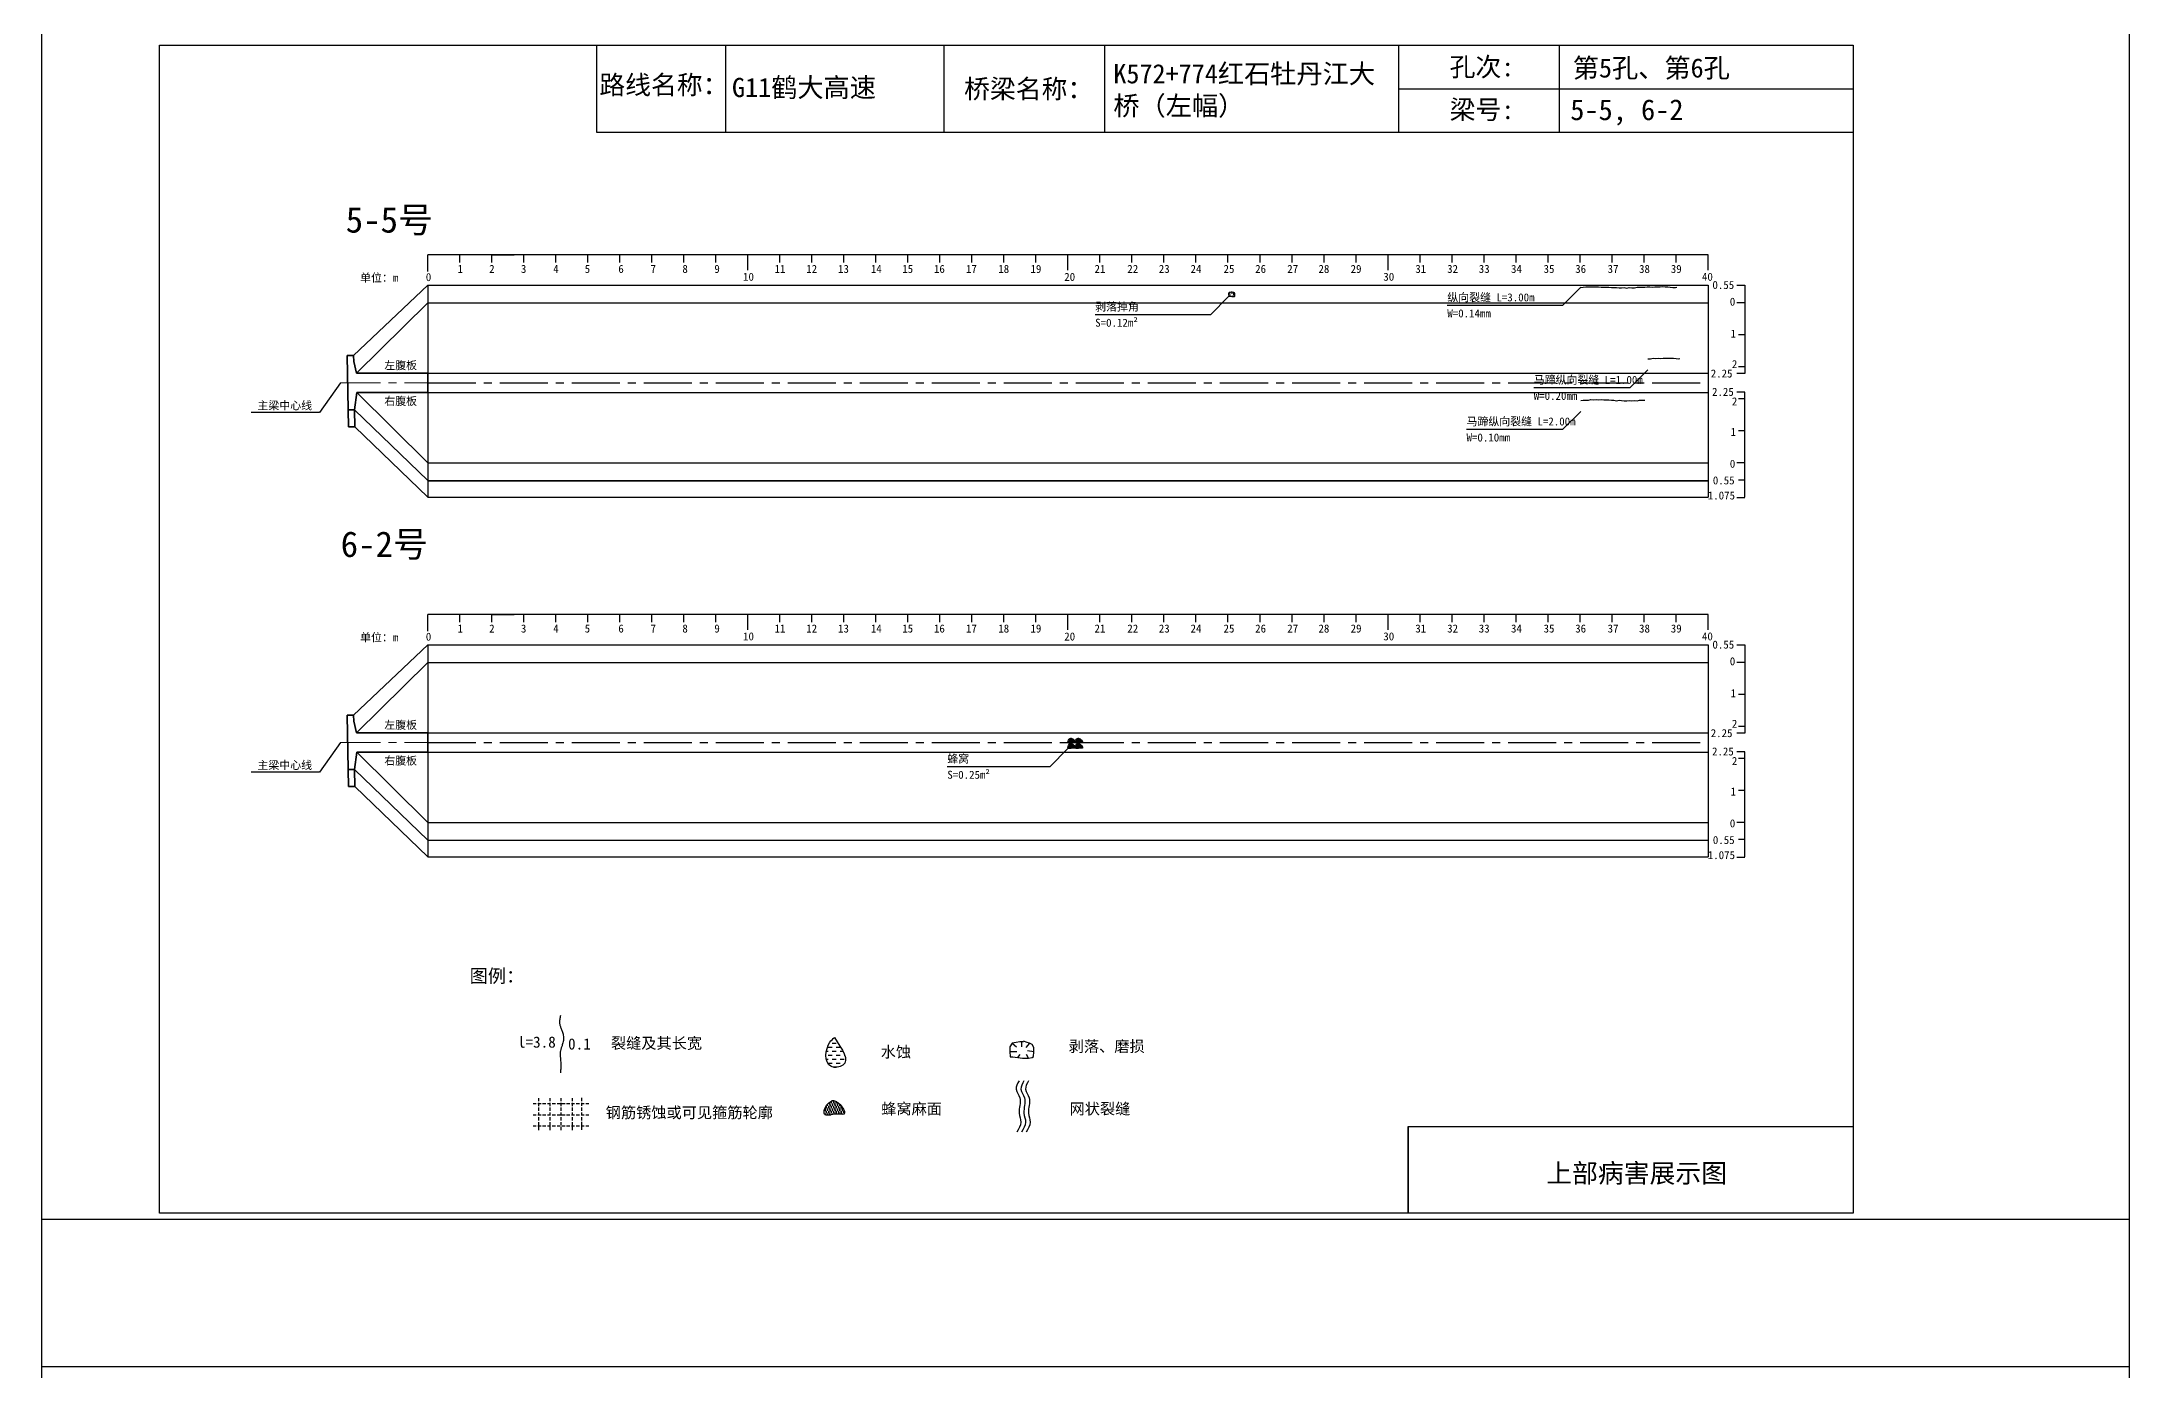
# Model space of a CAD drawing. Header units: millimetres. Extents: x -37 to 615, y -10473 to 23.
# Drawn here: x -37 to 615, y -4249 to -3834 of the extents above; entities that cross this region are included whole.
import ezdxf

# ---------------------------------------------------------------- set-up
doc = ezdxf.new("R2010")
doc.units = ezdxf.units.MM
for name, pattern in [('CENTER', [2, 1.25, -0.25, 0.25, -0.25]), ('CENTER2', [1.125, 0.75, -0.125, 0.125, -0.125]), ('DASHED', [0.75, 0.5, -0.25])]:
    doc.linetypes.add(name, pattern=pattern)
for name, color, linetype in [('加固措施', 7, 'Continuous'), ('图层1', 7, 'Continuous'), ('病害', 5, 'Continuous'), ('轮廓', 3, 'Continuous')]:
    doc.layers.add(name, color=color, linetype=linetype)
doc.layers.add('虚线', color=7, linetype='Continuous', lineweight=30)
doc.styles.get("Standard").update_dxf_attribs({"font": ''})
doc.styles.add('汉字', font='')
doc.styles.get('Standard').set_extended_font_data('SimSun')
doc.styles.get('汉字').set_extended_font_data('SimSun')
pattern_1 = [(0, (-2783.5002, -201.1734), (0.38480574, 0.76961148), [0, -0.76961148])]
pattern_2 = [(0, (-4794.9262, -487.88576), (0.38480574, 0.76961148), [0, -0.76961148])]
pattern_3 = [(0, (-2240.9707, -124.7498), (1.2467706, 1.2467706), [1.2467706, -1.2467706])]
pattern_4 = [(0, (-188.73807, -14.349527), (0.0248046875, 0.049609375), [0, -0.049609375])]
pattern_5 = [(0, (-318.395164, -32.831087), (0.0248046875, 0.049609375), [0, -0.049609375])]

# ---------------------------------------------------------------- blocks, each defined once
blk = doc.blocks.new('adfsd')
at = {"lineweight": -2, "ltscale": 0.5}
for p, q in [((1140.897, -3083.694), (1140.936, -3083.729)), ((1140.983, -3083.682), (1140.981, -3083.729)), ((1141.053, -3083.694), (1141.022, -3083.735)), ((1140.876, -3083.768), (1140.94, -3083.769)), ((1140.948, -3083.824), (1140.969, -3083.796)), ((1141.045, -3083.83), (1141.028, -3083.796)), ((1141.094, -3083.772), (1141.036, -3083.763))]:
    blk.add_line(p, q, dxfattribs=at)
blk.add_lwpolyline([(1141, -3083.682), (1140.967, -3083.682), (1140.934, -3083.69), (1140.897, -3083.694), (1140.876, -3083.727), (1140.876, -3083.768), (1140.88, -3083.818), (1140.905, -3083.818), (1140.991, -3083.83), (1141.045, -3083.83), (1141.078, -3083.822), (1141.09, -3083.814), (1141.094, -3083.772), (1141.094, -3083.735), (1141.078, -3083.707), (1141.053, -3083.694), (1141.033, -3083.69), (1141, -3083.678)], dxfattribs=at)
blk = doc.blocks.new('chi')
at = {"color": 0}
for p, q in [((1147.409, -3079.329), (1147.409, -3078.8)), ((1187.409, -3078.8), (1147.409, -3078.8)), ((1148.409, -3079.041), (1148.409, -3078.8)), ((1149.409, -3079.041), (1149.409, -3078.8)), ((1149.409, -3078.8), (1150.109, -3078.8)), ((1150.409, -3079.041), (1150.409, -3078.8)), ((1151.409, -3079.041), (1151.409, -3078.8)), ((1152.409, -3079.041), (1152.409, -3078.8)), ((1153.409, -3079.041), (1153.409, -3078.8)), ((1154.409, -3079.041), (1154.409, -3078.8)), ((1155.409, -3079.041), (1155.409, -3078.8)), ((1156.409, -3079.041), (1156.409, -3078.8)), ((1157.409, -3079.283), (1157.409, -3078.8)), ((1158.409, -3079.041), (1158.409, -3078.8)), ((1159.409, -3079.041), (1159.409, -3078.8)), ((1160.409, -3079.041), (1160.409, -3078.8)), ((1161.409, -3079.041), (1161.409, -3078.8)), ((1162.409, -3079.041), (1162.409, -3078.8)), ((1163.409, -3079.041), (1163.409, -3078.8)), ((1164.409, -3079.041), (1164.409, -3078.8)), ((1165.409, -3079.041), (1165.409, -3078.8)), ((1166.409, -3079.041), (1166.409, -3078.8)), ((1167.409, -3079.283), (1167.409, -3078.8)), ((1168.409, -3079.041), (1168.409, -3078.8)), ((1169.409, -3079.041), (1169.409, -3078.8)), ((1170.409, -3079.041), (1170.409, -3078.8)), ((1171.409, -3079.041), (1171.409, -3078.8)), ((1172.409, -3079.041), (1172.409, -3078.8)), ((1173.409, -3079.041), (1173.409, -3078.8)), ((1174.409, -3079.041), (1174.409, -3078.8)), ((1175.409, -3079.041), (1175.409, -3078.8)), ((1176.409, -3079.041), (1176.409, -3078.8)), ((1177.409, -3079.283), (1177.409, -3078.8)), ((1178.409, -3079.041), (1178.409, -3078.8)), ((1179.409, -3079.041), (1179.409, -3078.8)), ((1180.409, -3079.041), (1180.409, -3078.8)), ((1181.409, -3079.041), (1181.409, -3078.8)), ((1182.409, -3079.041), (1182.409, -3078.8)), ((1183.409, -3079.041), (1183.409, -3078.8)), ((1184.409, -3079.041), (1184.409, -3078.8)), ((1185.409, -3079.041), (1185.409, -3078.8)), ((1186.409, -3079.041), (1186.409, -3078.8)), ((1187.409, -3079.283), (1187.409, -3078.8))]:
    blk.add_line(p, q, dxfattribs=at)
for s, p in [('0', (1147.349, -3079.623)), ('1', (1148.339, -3079.368)), ('2', (1149.328, -3079.368)), ('3', (1150.319, -3079.368)), ('4', (1151.329, -3079.368)), ('5', (1152.313, -3079.368)), ('6', (1153.363, -3079.368)), ('7', (1154.37, -3079.368)), ('8', (1155.363, -3079.368)), ('9', (1156.363, -3079.368)), ('10', (1157.259, -3079.613)), ('11', (1158.242, -3079.368)), ('12', (1159.233, -3079.368)), ('13', (1160.227, -3079.368)), ('14', (1161.252, -3079.368)), ('15', (1162.233, -3079.368)), ('16', (1163.223, -3079.368)), ('17', (1164.224, -3079.368)), ('18', (1165.232, -3079.368)), ('19', (1166.238, -3079.368)), ('20', (1167.294, -3079.617)), ('21', (1168.24, -3079.368)), ('22', (1169.264, -3079.368)), ('23', (1170.247, -3079.368)), ('24', (1171.24, -3079.368)), ('25', (1172.271, -3079.368)), ('26', (1173.258, -3079.368)), ('27', (1174.261, -3079.368)), ('28', (1175.236, -3079.368)), ('29', (1176.24, -3079.368)), ('30', (1177.262, -3079.613)), ('31', (1178.261, -3079.368)), ('32', (1179.256, -3079.368)), ('33', (1180.243, -3079.368)), ('34', (1181.251, -3079.368)), ('35', (1182.269, -3079.368)), ('36', (1183.256, -3079.368)), ('37', (1184.269, -3079.368)), ('38', (1185.251, -3079.368)), ('39', (1186.242, -3079.368)), ('40', (1187.216, -3079.613))]:
    blk.add_text(s, height=0.25).set_placement(p)
blk = doc.blocks.new('kopp')
at = {"color": 0}
for p, q in [((1188.308, -3078.25), (1188.558, -3078.25)), ((1188.558, -3078.25), (1188.558, -3078.8)), ((1188.558, -3078.8), (1188.308, -3078.8)), ((1188.558, -3078.8), (1188.558, -3079.8)), ((1188.558, -3079.8), (1188.358, -3079.8)), ((1188.558, -3079.8), (1188.558, -3079.8)), ((1188.558, -3079.8), (1188.558, -3080.8)), ((1188.558, -3081.009), (1188.308, -3081.009)), ((1188.558, -3080.8), (1188.358, -3080.8)), ((1188.558, -3080.8), (1188.558, -3081.009)), ((1188.558, -3081.592), (1188.308, -3081.592)), ((1188.558, -3081.8), (1188.358, -3081.8)), ((1188.558, -3081.8), (1188.558, -3081.592)), ((1188.558, -3082.8), (1188.558, -3081.8)), ((1188.558, -3082.8), (1188.358, -3082.8)), ((1188.558, -3083.8), (1188.558, -3082.8)), ((1188.558, -3082.8), (1188.558, -3082.8)), ((1188.558, -3083.8), (1188.308, -3083.8)), ((1188.558, -3084.875), (1188.558, -3083.8)), ((1188.558, -3084.338), (1188.358, -3084.338)), ((1188.308, -3084.888), (1188.558, -3084.888))]:
    blk.add_line(p, q, dxfattribs=at)
for s, p in [('0.55', (1187.543, -3078.37)), ('0', (1188.086, -3078.891)), ('1', (1188.109, -3079.89)), ('2', (1188.15, -3080.842)), ('2.25', (1187.49, -3081.135)), ('2.25', (1187.53, -3081.708)), ('2', (1188.15, -3082.006)), ('1', (1188.109, -3082.959)), ('0', (1188.086, -3083.954)), ('0.55', (1187.556, -3084.474)), ('1.075', (1187.398, -3084.946))]:
    blk.add_text(s, height=0.25).set_placement(p)

msp = doc.modelspace()

# ---------------------------------------------------------------- hatches: boundary and pattern name
at = {"layer": '加固措施', "lineweight": -2}
h = msp.add_hatch(dxfattribs=at)
h.set_pattern_fill('DOTS', scale=0.25)
h.set_pattern_definition(pattern_4)
edge = h.paths.add_edge_path()
edge.add_spline(control_points=[(284.71, -4051.54), (284.34, -4051.79), (283.81, -4052.16), (283.75, -4053.5), (285, -4052.88), (286.7, -4053.37), (285.44, -4051.51), (284.76, -4051.54), (284.71, -4051.54)], knot_values=[0, 0, 0, 0, 5.205471, 7.397577, 12.944796, 16.169923, 23.88441, 24.400432, 24.400432, 24.400432, 24.400432], degree=3, periodic=0)
h = msp.add_hatch(dxfattribs=at)
h.set_pattern_fill('DOTS', scale=0.25)
h.set_pattern_definition(pattern_4)
edge = h.paths.add_edge_path()
edge.add_spline(control_points=[(284.71, -4051.54), (284.34, -4051.79), (283.81, -4052.16), (283.75, -4053.5), (285, -4052.88), (286.7, -4053.37), (285.44, -4051.51), (284.76, -4051.54), (284.71, -4051.54)], knot_values=[0, 0, 0, 0, 5.205471, 7.397577, 12.944796, 16.169923, 23.88441, 24.400432, 24.400432, 24.400432, 24.400432], degree=3, periodic=0)
h = msp.add_hatch(dxfattribs=at)
h.set_pattern_fill('DOTS', scale=0.25)
h.set_pattern_definition(pattern_4)
edge = h.paths.add_edge_path()
edge.add_spline(control_points=[(284.71, -4053.2), (284.34, -4053.46), (283.81, -4053.82), (283.75, -4055.17), (285, -4054.55), (286.7, -4055.03), (285.44, -4053.17), (284.76, -4053.2), (284.71, -4053.2)], knot_values=[0, 0, 0, 0, 5.205471, 7.397577, 12.944796, 16.169923, 23.88441, 24.400432, 24.400432, 24.400432, 24.400432], degree=3, periodic=0)
h = msp.add_hatch(dxfattribs=at)
h.set_pattern_fill('DOTS', scale=0.25)
h.set_pattern_definition(pattern_4)
edge = h.paths.add_edge_path()
edge.add_spline(control_points=[(284.71, -4053.2), (284.34, -4053.46), (283.81, -4053.82), (283.75, -4055.17), (285, -4054.55), (286.7, -4055.03), (285.44, -4053.17), (284.76, -4053.2), (284.71, -4053.2)], knot_values=[0, 0, 0, 0, 5.205471, 7.397577, 12.944796, 16.169923, 23.88441, 24.400432, 24.400432, 24.400432, 24.400432], degree=3, periodic=0)
h = msp.add_hatch(dxfattribs=at)
h.set_pattern_fill('DOTS', scale=0.25)
h.set_pattern_definition(pattern_4)
edge = h.paths.add_edge_path()
edge.add_spline(control_points=[(287.02, -4051.54), (286.65, -4051.79), (286.12, -4052.16), (286.06, -4053.5), (287.31, -4052.88), (289, -4053.37), (287.74, -4051.51), (287.06, -4051.54), (287.02, -4051.54)], knot_values=[0, 0, 0, 0, 5.205471, 7.397577, 12.944796, 16.169923, 23.88441, 24.400432, 24.400432, 24.400432, 24.400432], degree=3, periodic=0)
h = msp.add_hatch(dxfattribs=at)
h.set_pattern_fill('DOTS', scale=0.25)
h.set_pattern_definition(pattern_4)
edge = h.paths.add_edge_path()
edge.add_spline(control_points=[(287.02, -4051.54), (286.65, -4051.79), (286.12, -4052.16), (286.06, -4053.5), (287.31, -4052.88), (289, -4053.37), (287.74, -4051.51), (287.06, -4051.54), (287.02, -4051.54)], knot_values=[0, 0, 0, 0, 5.205471, 7.397577, 12.944796, 16.169923, 23.88441, 24.400432, 24.400432, 24.400432, 24.400432], degree=3, periodic=0)
h = msp.add_hatch(dxfattribs=at)
h.set_pattern_fill('DOTS', scale=0.25)
h.set_pattern_definition(pattern_4)
edge = h.paths.add_edge_path()
edge.add_spline(control_points=[(287.02, -4053.2), (286.65, -4053.46), (286.12, -4053.82), (286.06, -4055.17), (287.31, -4054.55), (289, -4055.03), (287.74, -4053.17), (287.06, -4053.2), (287.02, -4053.2)], knot_values=[0, 0, 0, 0, 5.205471, 7.397577, 12.944796, 16.169923, 23.88441, 24.400432, 24.400432, 24.400432, 24.400432], degree=3, periodic=0)
h = msp.add_hatch(dxfattribs=at)
h.set_pattern_fill('DOTS', scale=0.25)
h.set_pattern_definition(pattern_4)
edge = h.paths.add_edge_path()
edge.add_spline(control_points=[(287.02, -4053.2), (286.65, -4053.46), (286.12, -4053.82), (286.06, -4055.17), (287.31, -4054.55), (289, -4055.03), (287.74, -4053.17), (287.06, -4053.2), (287.02, -4053.2)], knot_values=[0, 0, 0, 0, 5.205471, 7.397577, 12.944796, 16.169923, 23.88441, 24.400432, 24.400432, 24.400432, 24.400432], degree=3, periodic=0)
h = msp.add_hatch(dxfattribs=at)
h.set_pattern_fill('DASH', color=256, scale=0.626645)
h.set_pattern_definition(pattern_3)
edge = h.paths.add_edge_path()
edge.add_spline(control_points=[(210.85, -4145.12), (210.36, -4145.55), (208.03, -4147.61), (207.41, -4155.1), (216.74, -4153.77), (213.29, -4148.7), (210.85, -4145.12)], knot_values=[0, 0, 0, 0, 3.237042, 15.187225, 21.182779, 35.601669, 35.601669, 35.601669, 35.601669], degree=3, periodic=0)
h = msp.add_hatch(dxfattribs=at)
h.set_pattern_fill('DASH', color=256, scale=0.626645)
h.set_pattern_definition(pattern_3)
edge = h.paths.add_edge_path()
edge.add_spline(control_points=[(210.85, -4145.12), (210.36, -4145.55), (208.03, -4147.61), (207.41, -4155.1), (216.74, -4153.77), (213.29, -4148.7), (210.85, -4145.12)], knot_values=[0, 0, 0, 0, 3.237042, 15.187225, 21.182779, 35.601669, 35.601669, 35.601669, 35.601669], degree=3, periodic=0)
h = msp.add_hatch(dxfattribs=at)
h.set_pattern_fill('DOTS', scale=0.696272)
h.set_pattern_definition(pattern_1)
edge = h.paths.add_edge_path()
edge.add_spline(control_points=[(210.19, -4164.78), (209.15, -4165.49), (207.68, -4166.51), (207.52, -4170.25), (211, -4168.53), (215.72, -4169.88), (212.21, -4164.7), (210.31, -4164.78), (210.19, -4164.78)], knot_values=[0, 0, 0, 0, 5.205471, 7.397577, 12.944796, 16.169923, 23.88441, 24.400432, 24.400432, 24.400432, 24.400432], degree=3, periodic=0)
h = msp.add_hatch(dxfattribs=at)
h.set_pattern_fill('DOTS', scale=0.696272)
h.set_pattern_definition(pattern_1)
edge = h.paths.add_edge_path()
edge.add_spline(control_points=[(210.19, -4164.78), (209.15, -4165.49), (207.68, -4166.51), (207.52, -4170.25), (211, -4168.53), (215.72, -4169.88), (212.21, -4164.7), (210.31, -4164.78), (210.19, -4164.78)], knot_values=[0, 0, 0, 0, 5.205471, 7.397577, 12.944796, 16.169923, 23.88441, 24.400432, 24.400432, 24.400432, 24.400432], degree=3, periodic=0)
at = {"layer": '病害', "lineweight": -2}
h = msp.add_hatch(dxfattribs=at)
h.set_pattern_fill('DOTS', color=4, scale=0.25, style=0)
h.set_pattern_definition(pattern_5)
edge = h.paths.add_edge_path()
edge.add_spline(control_points=[(284.71, -4051.54), (284.34, -4051.79), (283.81, -4052.16), (283.75, -4053.5), (285, -4052.88), (286.7, -4053.37), (285.44, -4051.51), (284.76, -4051.54), (284.71, -4051.54)], knot_values=[0, 0, 0, 0, 1.041094, 1.479515, 2.588959, 3.233985, 4.776882, 4.880086, 4.880086, 4.880086, 4.880086], degree=3, periodic=0)
h = msp.add_hatch(dxfattribs=at)
h.set_pattern_fill('DOTS', color=4, scale=0.25, style=0)
h.set_pattern_definition(pattern_5)
edge = h.paths.add_edge_path()
edge.add_spline(control_points=[(284.71, -4051.54), (284.34, -4051.79), (283.81, -4052.16), (283.75, -4053.5), (285, -4052.88), (286.7, -4053.37), (285.44, -4051.51), (284.76, -4051.54), (284.71, -4051.54)], knot_values=[0, 0, 0, 0, 1.041094, 1.479515, 2.588959, 3.233985, 4.776882, 4.880086, 4.880086, 4.880086, 4.880086], degree=3, periodic=0)
h = msp.add_hatch(dxfattribs=at)
h.set_pattern_fill('DOTS', color=4, scale=0.25, style=0)
h.set_pattern_definition(pattern_5)
edge = h.paths.add_edge_path()
edge.add_spline(control_points=[(284.71, -4053.2), (284.34, -4053.46), (283.81, -4053.82), (283.75, -4055.17), (285, -4054.55), (286.7, -4055.03), (285.44, -4053.17), (284.76, -4053.2), (284.71, -4053.2)], knot_values=[0, 0, 0, 0, 1.041094, 1.479515, 2.588959, 3.233985, 4.776882, 4.880086, 4.880086, 4.880086, 4.880086], degree=3, periodic=0)
h = msp.add_hatch(dxfattribs=at)
h.set_pattern_fill('DOTS', color=4, scale=0.25, style=0)
h.set_pattern_definition(pattern_5)
edge = h.paths.add_edge_path()
edge.add_spline(control_points=[(284.71, -4053.2), (284.34, -4053.46), (283.81, -4053.82), (283.75, -4055.17), (285, -4054.55), (286.7, -4055.03), (285.44, -4053.17), (284.76, -4053.2), (284.71, -4053.2)], knot_values=[0, 0, 0, 0, 1.041094, 1.479515, 2.588959, 3.233985, 4.776882, 4.880086, 4.880086, 4.880086, 4.880086], degree=3, periodic=0)
h = msp.add_hatch(dxfattribs=at)
h.set_pattern_fill('DOTS', color=4, scale=0.25, style=0)
h.set_pattern_definition(pattern_5)
edge = h.paths.add_edge_path()
edge.add_spline(control_points=[(287.02, -4051.54), (286.65, -4051.79), (286.12, -4052.16), (286.06, -4053.5), (287.31, -4052.88), (289, -4053.37), (287.74, -4051.51), (287.06, -4051.54), (287.02, -4051.54)], knot_values=[0, 0, 0, 0, 1.041094, 1.479515, 2.588959, 3.233985, 4.776882, 4.880086, 4.880086, 4.880086, 4.880086], degree=3, periodic=0)
h = msp.add_hatch(dxfattribs=at)
h.set_pattern_fill('DOTS', color=4, scale=0.25, style=0)
h.set_pattern_definition(pattern_5)
edge = h.paths.add_edge_path()
edge.add_spline(control_points=[(287.02, -4051.54), (286.65, -4051.79), (286.12, -4052.16), (286.06, -4053.5), (287.31, -4052.88), (289, -4053.37), (287.74, -4051.51), (287.06, -4051.54), (287.02, -4051.54)], knot_values=[0, 0, 0, 0, 1.041094, 1.479515, 2.588959, 3.233985, 4.776882, 4.880086, 4.880086, 4.880086, 4.880086], degree=3, periodic=0)
h = msp.add_hatch(dxfattribs=at)
h.set_pattern_fill('DOTS', color=4, scale=0.25, style=0)
h.set_pattern_definition(pattern_5)
edge = h.paths.add_edge_path()
edge.add_spline(control_points=[(287.02, -4053.2), (286.65, -4053.46), (286.12, -4053.82), (286.06, -4055.17), (287.31, -4054.55), (289, -4055.03), (287.74, -4053.17), (287.06, -4053.2), (287.02, -4053.2)], knot_values=[0, 0, 0, 0, 1.041094, 1.479515, 2.588959, 3.233985, 4.776882, 4.880086, 4.880086, 4.880086, 4.880086], degree=3, periodic=0)
h = msp.add_hatch(dxfattribs=at)
h.set_pattern_fill('DOTS', color=4, scale=0.25, style=0)
h.set_pattern_definition(pattern_5)
edge = h.paths.add_edge_path()
edge.add_spline(control_points=[(287.02, -4053.2), (286.65, -4053.46), (286.12, -4053.82), (286.06, -4055.17), (287.31, -4054.55), (289, -4055.03), (287.74, -4053.17), (287.06, -4053.2), (287.02, -4053.2)], knot_values=[0, 0, 0, 0, 1.041094, 1.479515, 2.588959, 3.233985, 4.776882, 4.880086, 4.880086, 4.880086, 4.880086], degree=3, periodic=0)
h = msp.add_hatch(dxfattribs=at)
h.set_pattern_fill('DOTS', color=4, scale=0.696272, style=0)
h.set_pattern_definition(pattern_2)
edge = h.paths.add_edge_path()
edge.add_spline(control_points=[(210.19, -4164.78), (209.15, -4165.49), (207.68, -4166.51), (207.52, -4170.25), (211, -4168.53), (215.72, -4169.88), (212.21, -4164.7), (210.31, -4164.78), (210.19, -4164.78)], knot_values=[0, 0, 0, 0, 1.041094, 1.479515, 2.588959, 3.233985, 4.776882, 4.880086, 4.880086, 4.880086, 4.880086], degree=3, periodic=0)
h = msp.add_hatch(dxfattribs=at)
h.set_pattern_fill('DOTS', color=4, scale=0.696272, style=0)
h.set_pattern_definition(pattern_2)
edge = h.paths.add_edge_path()
edge.add_spline(control_points=[(210.19, -4164.78), (209.15, -4165.49), (207.68, -4166.51), (207.52, -4170.25), (211, -4168.53), (215.72, -4169.88), (212.21, -4164.7), (210.31, -4164.78), (210.19, -4164.78)], knot_values=[0, 0, 0, 0, 1.041094, 1.479515, 2.588959, 3.233985, 4.776882, 4.880086, 4.880086, 4.880086, 4.880086], degree=3, periodic=0)

# ---------------------------------------------------------------- linework, layer by layer
at = {"color": 0, "linetype": 'ByBlock'}
for p, q in [((0, -3835.15), (529.17, -3835.15)), ((0, -4200), (0, -3835.15)), ((136.5, -3835.15), (136.5, -3862.28)), ((245.1, -3835.15), (245.1, -3862.28)), ((387.13, -3835.15), (387.13, -3862.28)), ((437.29, -3835.21), (437.29, -3862.34)), ((529.17, -3835.15), (529.17, -4200)), ((136.5, -3862.28), (529.17, -3862.28)), ((390.12, -4200), (390.12, -4172.88)), ((390.12, -4172.88), (529.17, -4172.88)), ((529.17, -4200), (0, -4200))]:
    msp.add_line(p, q, dxfattribs=at)
at = {"color": 0}
for p, q in [((60.65, -3932.07), (83.82, -3910.07)), ((83.82, -3910.07), (83.82, -3976.32)), ((83.82, -3910.07), (483.82, -3910.07)), ((483.82, -3910.07), (483.82, -3976.32)), ((61.57, -3937.57), (83.82, -3915.57)), ((83.82, -3937.57), (483.82, -3937.57)), ((483.82, -3937.57), (483.82, -3940.57)), ((56.57, -3940.57), (49.96, -3949.83)), ((61.64, -3943.57), (83.82, -3965.57)), ((83.82, -3943.57), (483.82, -3943.57)), ((49.96, -3949.83), (28.63, -3949.83)), ((60.99, -3949.07), (83.82, -3971.07)), ((61.09, -3954.32), (83.82, -3976.32)), ((83.82, -3965.57), (483.82, -3965.57)), ((83.82, -3971.07), (483.82, -3971.07)), ((83.82, -3971.19), (483.82, -3971.19)), ((83.82, -3976.32), (483.82, -3976.32)), ((60.65, -4044.41), (83.82, -4022.41)), ((83.82, -4022.41), (83.82, -4088.66)), ((83.82, -4022.41), (483.82, -4022.41)), ((483.82, -4022.41), (483.82, -4088.66)), ((61.57, -4049.92), (83.82, -4027.91)), ((83.82, -4027.91), (483.82, -4027.91)), ((56.57, -4052.91), (49.96, -4062.17)), ((61.64, -4055.91), (83.82, -4077.91)), ((83.82, -4049.91), (483.82, -4049.91)), ((83.82, -4055.91), (483.82, -4055.91)), ((483.82, -4049.91), (483.82, -4052.91)), ((49.96, -4062.17), (28.63, -4062.17)), ((60.99, -4061.41), (83.82, -4083.41)), ((61.09, -4066.66), (83.82, -4088.66)), ((83.82, -4077.91), (483.82, -4077.91)), ((83.82, -4083.41), (483.82, -4083.41)), ((83.82, -4088.66), (483.82, -4088.66))]:
    msp.add_line(p, q, dxfattribs=at)
at = {"color": 7}
for p, q in [((334.19, -3912.41), (334.55, -3912.73)), ((334.98, -3912.3), (334.96, -3912.73)), ((335.62, -3912.41), (335.34, -3912.78)), ((334, -3913.09), (334.59, -3913.1)), ((334.66, -3913.6), (334.85, -3913.34)), ((335.55, -3913.65), (335.39, -3913.34)), ((336, -3913.13), (335.47, -3913.04))]:
    msp.add_line(p, q, dxfattribs=at)
msp.add_line((83.82, -3915.57), (483.82, -3915.57))
at = {"color": 1, "linetype": 'CENTER2', "ltscale": 20}
for p, q in [((83.82, -3940.57), (483.82, -3940.57)), ((83.82, -4052.91), (483.82, -4052.91))]:
    msp.add_line(p, q, dxfattribs=at)
at = {"color": 1, "linetype": 'DASHED', "ltscale": 2}
for p, q in [((116.71, -4165.75), (134.11, -4165.75)), ((116.71, -4165.75), (134.11, -4165.75)), ((118.45, -4164.01), (118.45, -4174.45)), ((118.45, -4164.01), (118.45, -4174.45)), ((121.93, -4164.01), (121.93, -4174.45)), ((121.93, -4164.01), (121.93, -4174.45)), ((125.41, -4164.01), (125.41, -4174.45)), ((125.41, -4164.01), (125.41, -4174.45)), ((128.89, -4164.01), (128.89, -4174.45)), ((128.89, -4164.01), (128.89, -4174.45)), ((131.87, -4163.98), (131.87, -4174.43)), ((131.87, -4163.98), (131.87, -4174.43)), ((116.71, -4169.23), (134.11, -4169.23)), ((116.71, -4169.23), (134.11, -4169.23)), ((116.71, -4172.71), (134.11, -4172.71)), ((116.71, -4172.71), (134.11, -4172.71))]:
    msp.add_line(p, q, dxfattribs=at)
at = {"color": 3, "linetype": 'ByBlock'}
for points in [[(-36.77, -3786.81), (615.38, -3786.81), (615.38, -4247.93), (-36.77, -4247.93)], [(-36.77, -4201.81), (615.38, -4201.81), (615.38, -4662.93), (-36.77, -4662.93)]]:
    msp.add_lwpolyline(points, close=True, dxfattribs=at)
at = {"color": 7}
for points in [[(335.13, -3912.3), (334.83, -3912.3), (334.53, -3912.37), (334.19, -3912.41), (334, -3912.71), (334, -3913.09), (334.04, -3913.54), (334.26, -3913.54), (335.06, -3913.65), (335.55, -3913.65), (335.85, -3913.58), (335.96, -3913.5), (336, -3913.13), (336, -3912.79), (335.85, -3912.52), (335.62, -3912.41), (335.43, -3912.37), (335.13, -3912.26)], [(444, -3910.74), (438.34, -3916.39), (402.34, -3916.39)], [(444, -3910.82), (444.8, -3910.66), (445.6, -3910.59), (446.4, -3910.6), (447.2, -3910.55), (448, -3910.55), (448.8, -3910.64), (449.6, -3910.6), (450.4, -3910.66), (451.2, -3910.67), (452, -3910.68), (452.8, -3910.72), (453.6, -3910.82), (454.4, -3910.8), (455.2, -3910.79), (456, -3910.87), (456.8, -3910.94), (457.6, -3910.8), (458.4, -3910.97), (459.2, -3910.81), (460, -3910.94), (460.8, -3910.91), (461.6, -3910.75), (462.4, -3910.7), (463.2, -3910.71), (464, -3910.66), (464.8, -3910.63), (465.6, -3910.65), (466.4, -3910.67), (467.2, -3910.62), (468, -3910.55), (468.8, -3910.55), (469.6, -3910.54), (470.4, -3910.6), (471.2, -3910.59), (472, -3910.7), (472.8, -3910.79), (473.6, -3910.78), (474, -3910.74)], [(334, -3913.65), (328.34, -3919.31), (292.34, -3919.31)], [(465, -3936.5), (459.34, -3942.16), (429.34, -3942.16)], [(465, -3933.05), (465.8, -3933.06), (466.6, -3932.92), (467.4, -3933.01), (468.2, -3932.85), (469, -3932.94), (469.8, -3932.89), (470.6, -3932.92), (471.4, -3932.93), (472.2, -3932.88), (473, -3932.9), (473.8, -3932.98), (474.6, -3933.12), (475, -3933.03)], [(444, -3949.5), (438.34, -3955.16), (408.34, -3955.16)], [(444, -3946.08), (444.8, -3945.96), (445.6, -3946.01), (446.4, -3946), (447.2, -3945.83), (448, -3945.91), (448.8, -3945.82), (449.6, -3945.87), (450.4, -3945.84), (451.2, -3945.86), (452, -3945.86), (452.8, -3945.93), (453.6, -3946.01), (454.4, -3946.05), (455.2, -3946.21), (456, -3946.05), (456.8, -3946.1), (457.6, -3946.22), (458.4, -3946.24), (459.2, -3946.13), (460, -3946.19), (460.8, -3946.15), (461.6, -3946.19), (462.4, -3945.98), (463.2, -3946), (464, -3946.03)], [(283.8, -4054.86), (278.14, -4060.52), (246.14, -4060.52)]]:
    msp.add_lwpolyline(points, dxfattribs=at)
at = {"lineweight": -2}
for points, knots in [([(284.71, -4051.54), (284.34, -4051.79), (283.81, -4052.16), (283.75, -4053.5), (285, -4052.88), (286.7, -4053.37), (285.44, -4051.51), (284.76, -4051.54), (284.71, -4051.54)], [0, 0, 0, 0, 2.602735, 3.698789, 6.472398, 8.084961, 11.942205, 12.200216, 12.200216, 12.200216, 12.200216]), ([(284.71, -4051.54), (284.34, -4051.79), (283.81, -4052.16), (283.75, -4053.5), (285, -4052.88), (286.7, -4053.37), (285.44, -4051.51), (284.76, -4051.54), (284.71, -4051.54)], [0, 0, 0, 0, 2.602735, 3.698789, 6.472398, 8.084961, 11.942205, 12.200216, 12.200216, 12.200216, 12.200216]), ([(284.71, -4053.2), (284.34, -4053.46), (283.81, -4053.82), (283.75, -4055.17), (285, -4054.55), (286.7, -4055.03), (285.44, -4053.17), (284.76, -4053.2), (284.71, -4053.2)], [0, 0, 0, 0, 2.602735, 3.698789, 6.472398, 8.084961, 11.942205, 12.200216, 12.200216, 12.200216, 12.200216]), ([(284.71, -4053.2), (284.34, -4053.46), (283.81, -4053.82), (283.75, -4055.17), (285, -4054.55), (286.7, -4055.03), (285.44, -4053.17), (284.76, -4053.2), (284.71, -4053.2)], [0, 0, 0, 0, 2.602735, 3.698789, 6.472398, 8.084961, 11.942205, 12.200216, 12.200216, 12.200216, 12.200216]), ([(287.02, -4051.54), (286.65, -4051.79), (286.12, -4052.16), (286.06, -4053.5), (287.31, -4052.88), (289, -4053.37), (287.74, -4051.51), (287.06, -4051.54), (287.02, -4051.54)], [0, 0, 0, 0, 2.602735, 3.698789, 6.472398, 8.084961, 11.942205, 12.200216, 12.200216, 12.200216, 12.200216]), ([(287.02, -4051.54), (286.65, -4051.79), (286.12, -4052.16), (286.06, -4053.5), (287.31, -4052.88), (289, -4053.37), (287.74, -4051.51), (287.06, -4051.54), (287.02, -4051.54)], [0, 0, 0, 0, 2.602735, 3.698789, 6.472398, 8.084961, 11.942205, 12.200216, 12.200216, 12.200216, 12.200216]), ([(287.02, -4053.2), (286.65, -4053.46), (286.12, -4053.82), (286.06, -4055.17), (287.31, -4054.55), (289, -4055.03), (287.74, -4053.17), (287.06, -4053.2), (287.02, -4053.2)], [0, 0, 0, 0, 2.602735, 3.698789, 6.472398, 8.084961, 11.942205, 12.200216, 12.200216, 12.200216, 12.200216]), ([(287.02, -4053.2), (286.65, -4053.46), (286.12, -4053.82), (286.06, -4055.17), (287.31, -4054.55), (289, -4055.03), (287.74, -4053.17), (287.06, -4053.2), (287.02, -4053.2)], [0, 0, 0, 0, 2.602735, 3.698789, 6.472398, 8.084961, 11.942205, 12.200216, 12.200216, 12.200216, 12.200216]), ([(210.19, -4164.78), (209.15, -4165.49), (207.68, -4166.51), (207.52, -4170.25), (211, -4168.53), (215.72, -4169.88), (212.21, -4164.7), (210.31, -4164.78), (210.19, -4164.78)], [0, 0, 0, 0, 3.624423, 5.150725, 9.013098, 11.258664, 16.630045, 16.989336, 16.989336, 16.989336, 16.989336]), ([(210.19, -4164.78), (209.15, -4165.49), (207.68, -4166.51), (207.52, -4170.25), (211, -4168.53), (215.72, -4169.88), (212.21, -4164.7), (210.31, -4164.78), (210.19, -4164.78)], [0, 0, 0, 0, 3.624423, 5.150725, 9.013098, 11.258664, 16.630045, 16.989336, 16.989336, 16.989336, 16.989336])]:
    msp.add_open_spline(points, degree=3, knots=knots, dxfattribs=at)
for points in [[(268.59, -4158.64), (268.08, -4159.53), (267.03, -4161.33), (269.71, -4164.45), (267.97, -4168.1), (269.63, -4171.74), (268.46, -4173.65), (267.82, -4174.69)], [(268.59, -4158.64), (268.08, -4159.53), (267.03, -4161.33), (269.71, -4164.45), (267.97, -4168.1), (269.63, -4171.74), (268.46, -4173.65), (267.82, -4174.69)], [(270.07, -4158.64), (269.55, -4159.53), (268.51, -4161.33), (271.18, -4164.45), (269.44, -4168.1), (271.1, -4171.74), (269.94, -4173.65), (269.3, -4174.69)], [(270.07, -4158.64), (269.55, -4159.53), (268.51, -4161.33), (271.18, -4164.45), (269.44, -4168.1), (271.1, -4171.74), (269.94, -4173.65), (269.3, -4174.69)], [(271.52, -4158.64), (271, -4159.53), (269.96, -4161.33), (272.63, -4164.45), (270.89, -4168.1), (272.55, -4171.74), (271.39, -4173.65), (270.75, -4174.69)], [(271.52, -4158.64), (271, -4159.53), (269.96, -4161.33), (272.63, -4164.45), (270.89, -4168.1), (272.55, -4171.74), (271.39, -4173.65), (270.75, -4174.69)]]:
    msp.add_open_spline(points, degree=3, knots=[0, 0, 0, 0, 2.808133, 5.677796, 10.461234, 13.324406, 16.732801, 16.732801, 16.732801, 16.732801])
at = {"layer": '加固措施', "lineweight": -2}
msp.add_open_spline([(210.85, -4145.12), (210.36, -4145.55), (208.03, -4147.61), (207.41, -4155.1), (216.74, -4153.77), (213.29, -4148.7), (210.85, -4145.12)], degree=3, knots=[0, 0, 0, 0, 2.028466, 9.51698, 13.274057, 22.309569, 22.309569, 22.309569, 22.309569], dxfattribs=at)
msp.add_open_spline([(210.85, -4145.12), (210.36, -4145.55), (208.03, -4147.61), (207.41, -4155.1), (216.74, -4153.77), (213.29, -4148.7), (210.85, -4145.12)], degree=3, knots=[0, 0, 0, 0, 2.028466, 9.51698, 13.274057, 22.309569, 22.309569, 22.309569, 22.309569], dxfattribs=at)
at = {"layer": '图层1', "lineweight": -2}
msp.add_open_spline([(125.25, -4138.18), (125.22, -4138.39), (125.18, -4138.61), (125.07, -4139.25), (125.02, -4139.65), (124.99, -4140.22), (125, -4140.4), (125.02, -4140.69), (125.03, -4140.79), (125.06, -4141), (125.09, -4141.11), (125.19, -4141.49), (125.29, -4141.79), (125.54, -4142.43), (125.69, -4142.78), (125.96, -4143.54), (126.09, -4143.96), (126.21, -4144.66), (126.24, -4144.94), (126.25, -4145.49), (126.23, -4145.75), (126.16, -4146.26), (126.11, -4146.5), (126, -4146.97), (125.93, -4147.19), (125.76, -4147.75), (125.64, -4148.07), (125.45, -4148.67), (125.36, -4148.96), (125.27, -4149.34), (125.24, -4149.46), (125.21, -4149.68), (125.2, -4149.77), (125.18, -4149.97), (125.17, -4150.08), (125.17, -4150.46), (125.18, -4150.75), (125.23, -4151.38), (125.27, -4151.71), (125.33, -4152.3), (125.35, -4152.54), (125.38, -4153), (125.39, -4153.22), (125.4, -4153.64), (125.4, -4153.84), (125.39, -4154.46), (125.37, -4154.86), (125.32, -4155.55), (125.3, -4155.85), (125.27, -4156.15)], degree=3, knots=[0, 0, 0, 0, 0.93103, 0.93103, 2.904338, 2.904338, 3.933552, 3.933552, 4.598026, 4.598026, 5.2625, 5.2625, 6.799065, 6.799065, 8.335629, 8.335629, 9.872194, 9.872194, 10.744529, 10.744529, 11.616864, 11.616864, 12.4892, 12.4892, 13.361535, 13.361535, 14.755665, 14.755665, 16.149795, 16.149795, 16.835641, 16.835641, 17.410365, 17.410365, 17.98509, 17.98509, 19.45733, 19.45733, 20.929571, 20.929571, 21.910052, 21.910052, 22.722819, 22.722819, 23.535585, 23.535585, 25.161117, 25.161117, 26.428502, 26.428502, 26.428502, 26.428502], dxfattribs=at)
msp.add_open_spline([(125.25, -4138.18), (125.22, -4138.39), (125.18, -4138.61), (125.07, -4139.25), (125.02, -4139.65), (124.99, -4140.22), (125, -4140.4), (125.02, -4140.69), (125.03, -4140.79), (125.06, -4141), (125.09, -4141.11), (125.19, -4141.49), (125.29, -4141.79), (125.54, -4142.43), (125.69, -4142.78), (125.96, -4143.54), (126.09, -4143.96), (126.21, -4144.66), (126.24, -4144.94), (126.25, -4145.49), (126.23, -4145.75), (126.16, -4146.26), (126.11, -4146.5), (126, -4146.97), (125.93, -4147.19), (125.76, -4147.75), (125.64, -4148.07), (125.45, -4148.67), (125.36, -4148.96), (125.27, -4149.34), (125.24, -4149.46), (125.21, -4149.68), (125.2, -4149.77), (125.18, -4149.97), (125.17, -4150.08), (125.17, -4150.46), (125.18, -4150.75), (125.23, -4151.38), (125.27, -4151.71), (125.33, -4152.3), (125.35, -4152.54), (125.38, -4153), (125.39, -4153.22), (125.4, -4153.64), (125.4, -4153.84), (125.39, -4154.46), (125.37, -4154.86), (125.32, -4155.55), (125.3, -4155.85), (125.27, -4156.15)], degree=3, knots=[0, 0, 0, 0, 0.93103, 0.93103, 2.904338, 2.904338, 3.933552, 3.933552, 4.598026, 4.598026, 5.2625, 5.2625, 6.799065, 6.799065, 8.335629, 8.335629, 9.872194, 9.872194, 10.744529, 10.744529, 11.616864, 11.616864, 12.4892, 12.4892, 13.361535, 13.361535, 14.755665, 14.755665, 16.149795, 16.149795, 16.835641, 16.835641, 17.410365, 17.410365, 17.98509, 17.98509, 19.45733, 19.45733, 20.929571, 20.929571, 21.910052, 21.910052, 22.722819, 22.722819, 23.535585, 23.535585, 25.161117, 25.161117, 26.428502, 26.428502, 26.428502, 26.428502], dxfattribs=at)
at = {"layer": '病害', "color": 5}
for p, q in [((136.5, -3835.15), (136.5, -3862.28)), ((245.1, -3835.15), (245.1, -3862.28)), ((387.13, -3835.15), (387.13, -3862.28)), ((529.17, -3835.15), (529.17, -3862.28)), ((136.5, -3862.28), (386.58, -3862.28)), ((386.58, -3862.28), (529.17, -3862.28)), ((390.12, -4172.88), (529.17, -4172.88)), ((390.12, -4172.88), (390.12, -4200)), ((529.17, -4172.88), (529.17, -4200))]:
    msp.add_line(p, q, dxfattribs=at)
at = {"layer": '病害', "color": 0}
for p, q in [((176.83, -3835.15), (176.83, -3862.28)), ((295.25, -3835.15), (295.25, -3862.28)), ((387.14, -3848.77), (529.17, -3848.77))]:
    msp.add_line(p, q, dxfattribs=at)
at = {"layer": '虚线', "linetype": 'CENTER', "lineweight": 18, "ltscale": 10}
for p, q in [((56.57, -3940.57), (83.82, -3940.57)), ((56.57, -4052.91), (83.82, -4052.91))]:
    msp.add_line(p, q, dxfattribs=at)
at = {"layer": '轮廓', "color": 5, "lineweight": 35}
for p, q in [((58.99, -3949.07), (58.65, -3932.07)), ((58.65, -3932.07), (60.65, -3932.07)), ((60.69, -3933.95), (60.65, -3932.07)), ((61.57, -3937.57), (60.69, -3933.95)), ((83.82, -3937.57), (61.57, -3937.57)), ((83.82, -3943.57), (83.82, -3937.57)), ((60.99, -3949.07), (61.63, -3943.57)), ((83.82, -3943.57), (61.63, -3943.57)), ((58.99, -3949.07), (60.99, -3949.07)), ((59.09, -3954.32), (58.99, -3949.07)), ((61.09, -3954.32), (60.99, -3949.07)), ((59.09, -3954.32), (61.09, -3954.32)), ((58.99, -4061.41), (58.65, -4044.41)), ((58.65, -4044.41), (60.65, -4044.41)), ((60.69, -4046.29), (60.65, -4044.41)), ((61.57, -4049.92), (60.69, -4046.29)), ((60.99, -4061.41), (61.63, -4055.91)), ((83.82, -4049.92), (61.57, -4049.92)), ((83.82, -4055.91), (61.63, -4055.91)), ((83.82, -4055.92), (83.82, -4049.92)), ((58.99, -4061.41), (60.99, -4061.41)), ((59.09, -4066.66), (58.99, -4061.41)), ((61.09, -4066.66), (60.99, -4061.41)), ((59.09, -4066.66), (61.09, -4066.66))]:
    msp.add_line(p, q, dxfattribs=at)

# ---------------------------------------------------------------- block references
for name, p, xscale, yscale, zscale in [('chi', (-11390.27, 26887.43), 9.999999999994273, 9.999999999994273, 9.999999999994273), ('kopp', (-11390.27, 26872.43), 9.999999999994273, 9.999999999994273, 9.999999999994273), ('chi', (-11390.27, 26775.09), 9.999999999994273, 9.999999999994273, 9.999999999994273), ('kopp', (-11390.27, 26760.09), 9.999999999994273, 9.999999999994273, 9.999999999994273), ('adfsd', (-39452.38, 103207.64), 34.81359766870787, 34.81359766870787, 34.81359766870787), ('adfsd', (-39452.38, 103207.64), 34.81359766870787, 34.81359766870787, 34.81359766870787)]:
    msp.add_blockref(name, p, dxfattribs=dict(xscale=xscale, yscale=yscale, zscale=zscale))

# ---------------------------------------------------------------- texts
for s, p in [('单位：m', (62.7, -3909.01)), ('左腹板', (70.24, -3936.36)), ('右腹板', (70.24, -3947.53)), ('主梁中心线', (30.63, -3948.92)), ('单位：m', (62.7, -4021.35)), ('左腹板', (70.24, -4048.7)), ('主梁中心线', (30.63, -4061.27)), ('右腹板', (70.24, -4059.87))]:
    msp.add_text(s, height=2.5).set_placement(p)
at = {"color": 7}
for s, p in [('纵向裂缝 L=3.00m', (402.34, -3915.14)), ('剥落掉角', (292.34, -3918.06)), ('W=0.14mm', (402.34, -3920.14)), ('S=0.12m²', (292.34, -3923.06)), ('马蹄纵向裂缝 L=1.00m', (429.34, -3940.91)), ('W=0.20mm', (429.34, -3945.91)), ('马蹄纵向裂缝 L=2.00m', (408.34, -3953.91)), ('W=0.10mm', (408.34, -3958.91)), ('蜂窝', (246.14, -4059.27)), ('S=0.25m²', (246.14, -4064.27))]:
    msp.add_text(s, height=2.5, dxfattribs=at).set_placement(p)
at = {"linetype": 'ByBlock', "attachment_point": 1, "style": '汉字'}
for s, insert, char_height, width in [('K572+774红石牡丹江大桥（左幅）', (298, -3841.03), 6, 87.5474), ('{\\C0;第5孔、第6孔}', (441.52, -3839.22), 6, 77.4135), ('{\\C0;G11鹤大高速}', (178.87, -3845.32), 6, 62.8604), ('{\\C0;5-5, 6-2}', (440.75, -3852.02), 6.5, 84.1186), ('{\\C0;5-5号}', (58.2, -3885.66), 8, 49.3496), ('{\\C0;6-2号}', (56.63, -3986.99), 8, 49.3496)]:
    msp.add_mtext(s, dxfattribs=dict(at, insert=insert, char_height=char_height, width=width))
at = {"layer": '图层1', "style": '汉字'}
for s, p in [('孔次:', (403.05, -3844.84)), ('路线名称：', (137.42, -3850.46)), ('桥梁名称：', (251.38, -3851.71)), ('梁号:', (403.08, -3858.2)), ('上部病害展示图', (433.23, -4190.44))]:
    msp.add_text(s, height=5.918, dxfattribs=at).set_placement(p)
at = {"layer": '图层1', "lineweight": -2, "attachment_point": 1}
for s, insert, char_height in [('图例：', (96.91, -4123.77), 4.178), ('图例：', (96.91, -4123.77), 4.178), ('l=3.8', (111.98, -4144.79), 3.481), ('l=3.8', (111.98, -4144.79), 3.481), ('0.1', (127.65, -4145.37), 3.481), ('0.1', (127.65, -4145.37), 3.481), ('裂缝及其长宽', (141.05, -4145.12), 3.481), ('裂缝及其长宽', (141.05, -4145.12), 3.481), ('水蚀', (225.33, -4147.86), 3.481), ('水蚀', (225.33, -4147.86), 3.481), ('剥落、磨损', (284.06, -4146.11), 3.481), ('剥落、磨损', (284.06, -4146.11), 3.481), ('钢筋锈蚀或可见箍筋轮廓', (139.42, -4166.79), 3.4814), ('钢筋锈蚀或可见箍筋轮廓', (139.42, -4166.79), 3.4814), ('蜂窝麻面', (225.48, -4165.62), 3.481), ('蜂窝麻面', (225.48, -4165.62), 3.481), ('网状裂缝', (284.32, -4165.61), 3.481), ('网状裂缝', (284.32, -4165.61), 3.481)]:
    msp.add_mtext(s, dxfattribs=dict(at, insert=insert, char_height=char_height))

doc.saveas('drawing.dxf')
